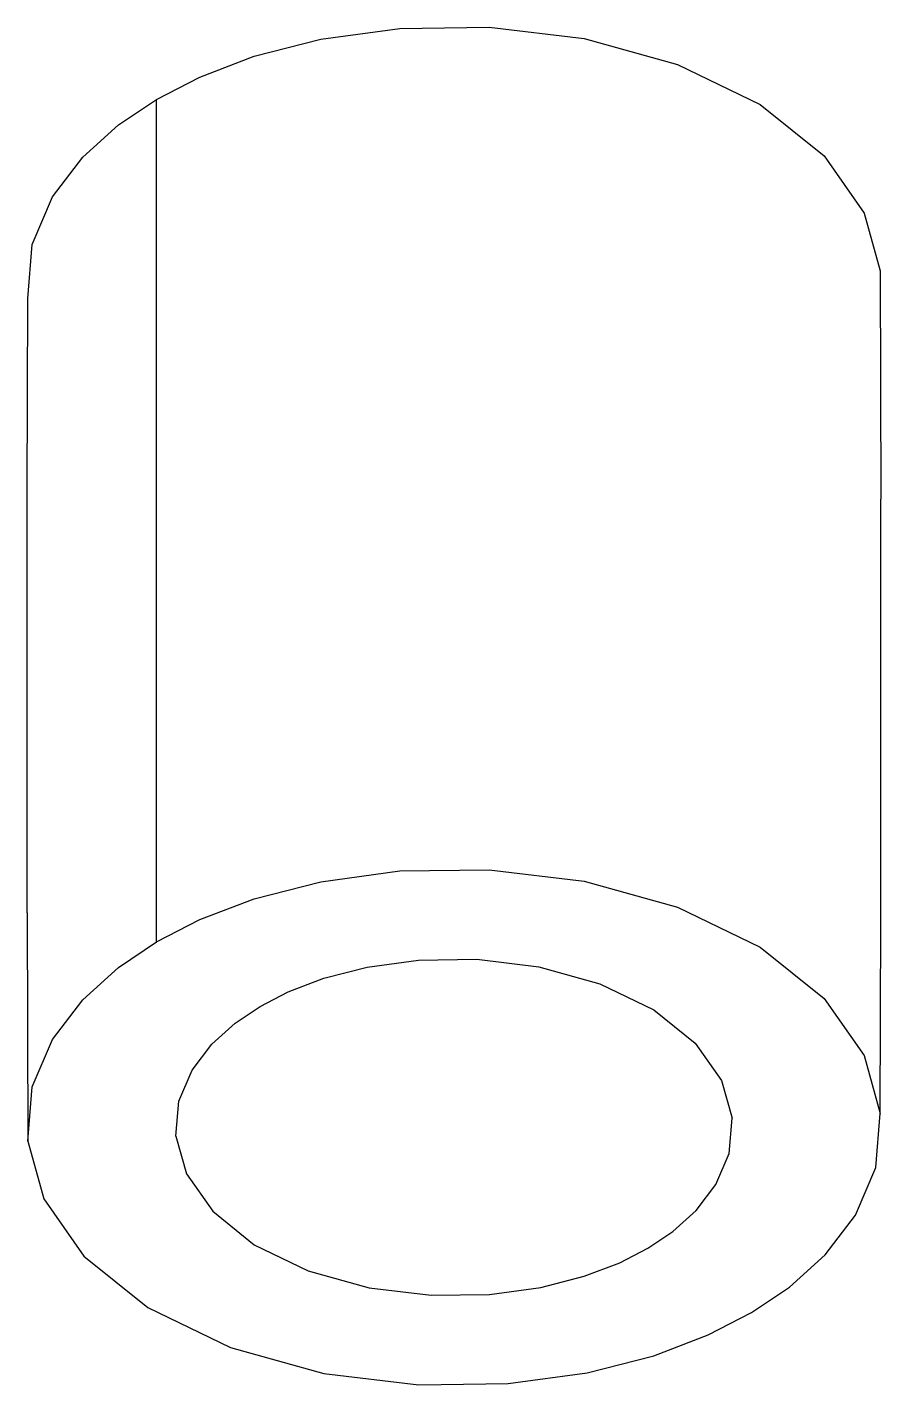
# Model space of a CAD drawing. Header units: millimetres. Extents: x -23.9 to 23.9, y -9.1 to 25.1.
# Drawn here: x -23.9 to -19.3, y 17.8 to 25.11 of the extents above.
import ezdxf

# ---------------------------------------------------------------- set-up
doc = ezdxf.new("R2010")
doc.units = ezdxf.units.MM
doc.layers.add('VISIBLE', color=7, linetype='Continuous')

msp = doc.modelspace()

# ---------------------------------------------------------------- linework, layer by layer
at = {"layer": 'VISIBLE'}
for p, q in [((-22.3153, 25.0501), (-21.8899, 25.1083)), ((-21.8899, 25.1083), (-21.4085, 25.1148)), ((-21.4085, 25.1148), (-20.8962, 25.0532)), ((-22.6743, 24.9577), (-22.3153, 25.0501)), ((-20.8962, 25.0532), (-20.3932, 24.9134)), ((-22.9671, 24.846), (-22.6743, 24.9577)), ((-20.3932, 24.9134), (-19.948, 24.6974)), ((-23.2003, 24.7261), (-22.9671, 24.846)), ((-23.4052, 24.5886), (-23.2003, 24.7261)), ((-23.2003, 20.1885), (-23.2003, 24.7261)), ((-19.948, 24.6974), (-19.6043, 24.4218)), ((-23.5982, 24.4147), (-23.4052, 24.5886)), ((-23.7613, 24.2002), (-23.5982, 24.4147)), ((-19.6043, 24.4218), (-19.388, 24.1134)), ((-23.8698, 23.9446), (-23.7613, 24.2002)), ((-19.388, 24.1134), (-19.3012, 23.8017)), ((-23.8946, 23.6535), (-23.8698, 23.9446)), ((-19.3012, 23.8017), (-19.2982, 22.5729)), ((-23.8977, 22.6135), (-23.8946, 23.6535)), ((-23.8977, 20.3447), (-23.8977, 22.6135)), ((-19.2982, 20.3041), (-19.2982, 22.5729)), ((-22.3153, 20.5125), (-21.8899, 20.5706)), ((-21.8899, 20.5706), (-21.4085, 20.5772)), ((-21.4085, 20.5772), (-20.8962, 20.5155)), ((-22.6743, 20.4201), (-22.3153, 20.5125)), ((-20.8962, 20.5155), (-20.3932, 20.3757)), ((-22.9671, 20.3084), (-22.6743, 20.4201)), ((-23.8977, 20.3447), (-23.8946, 19.1159)), ((-20.3932, 20.3757), (-19.948, 20.1597)), ((-23.2003, 20.1885), (-22.9671, 20.3084)), ((-19.3012, 19.2641), (-19.2982, 20.3041)), ((-23.4052, 20.0509), (-23.2003, 20.1885)), ((-19.948, 20.1597), (-19.6043, 19.8841)), ((-23.5982, 19.877), (-23.4052, 20.0509)), ((-22.2999, 19.9922), (-22.0658, 20.0525)), ((-22.0658, 20.0525), (-21.7883, 20.0904)), ((-21.7883, 20.0904), (-21.4744, 20.0947)), ((-21.4744, 20.0947), (-21.1403, 20.0545)), ((-21.1403, 20.0545), (-20.8122, 19.9633)), ((-22.4909, 19.9194), (-22.2999, 19.9922)), ((-20.8122, 19.9633), (-20.5219, 19.8224)), ((-22.643, 19.8412), (-22.4909, 19.9194)), ((-23.7613, 19.6625), (-23.5982, 19.877)), ((-22.7766, 19.7514), (-22.643, 19.8412)), ((-20.5219, 19.8224), (-20.2977, 19.6427)), ((-19.6043, 19.8841), (-19.388, 19.5758)), ((-22.9025, 19.638), (-22.7766, 19.7514)), ((-23.8698, 19.4069), (-23.7613, 19.6625)), ((-23.0088, 19.4982), (-22.9025, 19.638)), ((-20.2977, 19.6427), (-20.1567, 19.4416)), ((-19.388, 19.5758), (-19.3012, 19.2641)), ((-23.0796, 19.3314), (-23.0088, 19.4982)), ((-23.8946, 19.1159), (-23.8698, 19.4069)), ((-20.1567, 19.4416), (-20.1, 19.2383)), ((-23.0958, 19.1416), (-23.0796, 19.3314)), ((-20.1162, 19.0485), (-20.1, 19.2383)), ((-19.326, 18.973), (-19.3012, 19.2641)), ((-23.8946, 19.1159), (-23.8078, 18.8042)), ((-23.0958, 19.1416), (-23.0391, 18.9384)), ((-20.187, 18.8818), (-20.1162, 19.0485)), ((-23.0391, 18.9384), (-22.8981, 18.7373)), ((-19.4345, 18.7174), (-19.326, 18.973)), ((-20.2934, 18.7419), (-20.187, 18.8818)), ((-23.8078, 18.8042), (-23.5915, 18.4958)), ((-22.8981, 18.7373), (-22.6739, 18.5575)), ((-20.4193, 18.6285), (-20.2934, 18.7419)), ((-19.5976, 18.5029), (-19.4345, 18.7174)), ((-20.5528, 18.5388), (-20.4193, 18.6285)), ((-22.6739, 18.5575), (-22.3836, 18.4167)), ((-20.7049, 18.4606), (-20.5528, 18.5388)), ((-19.7906, 18.329), (-19.5976, 18.5029)), ((-23.5915, 18.4958), (-23.2478, 18.2202)), ((-20.8959, 18.3877), (-20.7049, 18.4606)), ((-22.3836, 18.4167), (-22.0556, 18.3255)), ((-21.13, 18.3275), (-20.8959, 18.3877)), ((-22.0556, 18.3255), (-21.7215, 18.2853)), ((-21.7215, 18.2853), (-21.4075, 18.2895)), ((-21.4075, 18.2895), (-21.13, 18.3275)), ((-19.9955, 18.1915), (-19.7906, 18.329)), ((-23.2478, 18.2202), (-22.8026, 18.0042)), ((-20.2287, 18.0716), (-19.9955, 18.1915)), ((-20.5216, 17.9599), (-20.2287, 18.0716)), ((-22.8026, 18.0042), (-22.2996, 17.8644)), ((-20.8805, 17.8675), (-20.5216, 17.9599)), ((-22.2996, 17.8644), (-21.7873, 17.8028)), ((-21.3059, 17.8093), (-20.8805, 17.8675)), ((-21.7873, 17.8028), (-21.3059, 17.8093))]:
    msp.add_line(p, q, dxfattribs=at)

doc.saveas('drawing.dxf')
